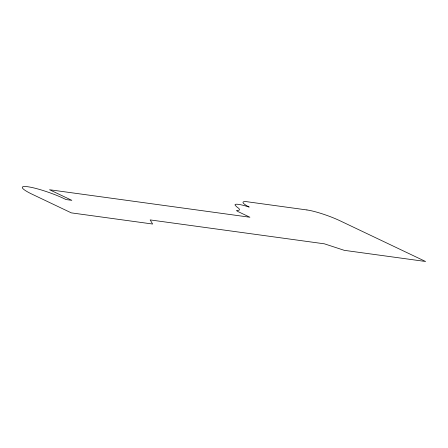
<?xml version="1.0" encoding="UTF-8"?>
<svg xmlns="http://www.w3.org/2000/svg" width="448" height="448" viewBox="0 0 448 448"><rect width="100%" height="100%" fill="white"/><g stroke="black" fill="none" stroke-linecap="round" stroke-linejoin="round"><path stroke-width="0.67" d="M306.925 209.955L246.697 201.69A23.218 3.394 19.6 0 0 249.2 207.071A17.388 2.542 19.6 0 0 235.626 205.75L237.132 207.155A22.501 3.287 19.6 0 1 237.126 210.353A5.001 0.734 19.6 0 0 238.414 211.764L249.922 217.241L49.549 189.739L71.865 200.351L65.99 199.55A27.513 4.021 19.6 0 0 28.515 186.855A27.513 4.021 19.6 0 0 32.256 194.286L71.316 212.867L152.628 224.028L150.175 219.918L324.419 243.83L344.288 250.337L425.6 261.498L340.043 220.797A25.015 3.657 19.6 0 0 306.925 209.955"/></g></svg>
